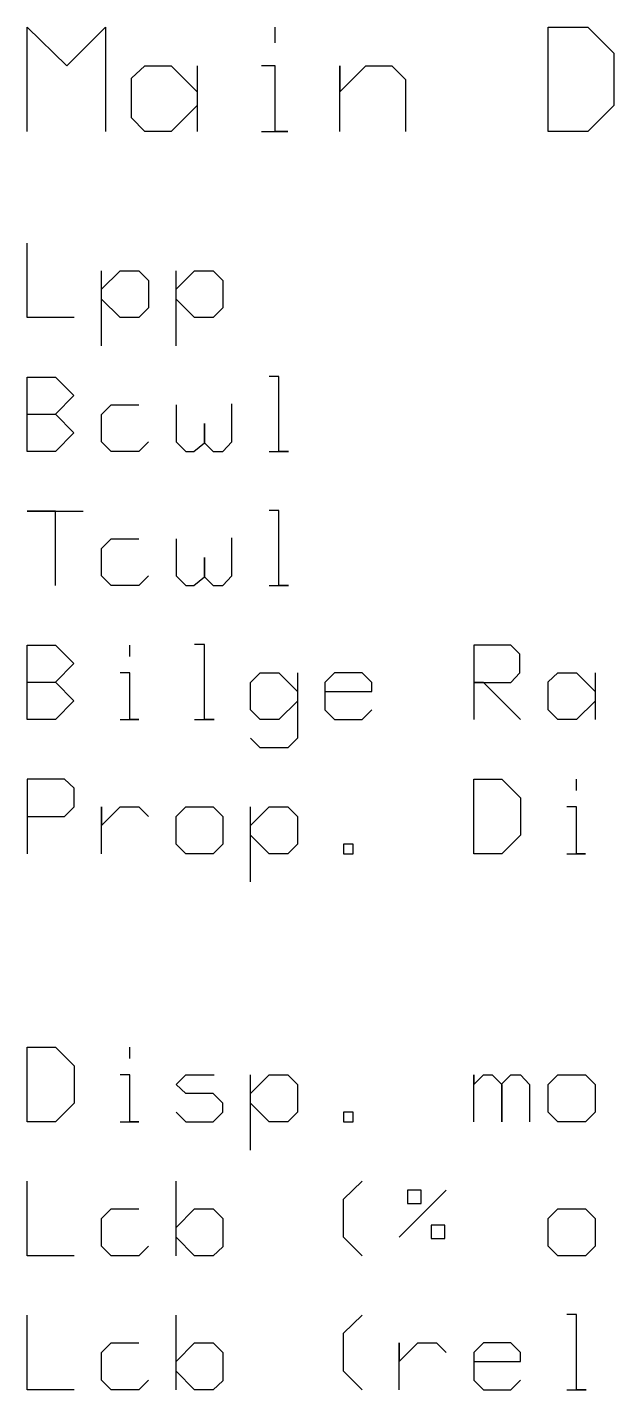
# Model space of a CAD drawing. Header units: millimetres. Extents: x -75152 to 353425, y 12138 to 222005.
# Drawn here: x 331425 to 335366, y 118020 to 127170 of the extents above; entities that cross this region are included whole.
import ezdxf

# ---------------------------------------------------------------- set-up
doc = ezdxf.new("R2010")
doc.units = ezdxf.units.MM
doc.layers.add('11', color=7, linetype='Continuous')

# ---------------------------------------------------------------- blocks, each defined once
blk = doc.blocks.new('A$C3242291E')
at = {"layer": '11', "color": 7, "linetype": 'Continuous'}
for points in [[(153200, 19600), (153200, 19950), (153200, 20300), (153200, 20300), (153466, 20041), (153466, 20041), (153725, 20300), (153725, 20300), (153725, 19950), (153725, 19600)], [(154866, 20195), (154866, 20300)], [(156700, 19600), (156700, 19950), (156700, 20300), (156700, 20300), (156966, 20300), (156966, 20300), (157141, 20125), (157141, 20125), (157141, 19775), (157141, 19775), (156966, 19600), (156966, 19600), (156700, 19600), (156700, 19600), (156700, 19950), (156700, 20300)], [(154341, 20041), (154341, 19775), (154341, 19775), (154166, 19600), (154166, 19600), (153991, 19600), (153991, 19600), (153900, 19691), (153900, 19691), (153900, 19957), (153900, 19957), (153991, 20041), (153991, 20041), (154166, 20041), (154166, 20041), (154341, 19866), (154341, 19866), (154341, 19600)], [(154775, 19600), (154950, 19600), (154950, 19600), (154866, 19600), (154866, 19600), (154866, 20041), (154866, 20041), (154775, 20041)], [(155300, 19600), (155300, 20041), (155300, 20041), (155300, 19866), (155300, 19866), (155475, 20041), (155475, 20041), (155650, 20041), (155650, 20041), (155741, 19950), (155741, 19950), (155741, 19600)], [(153515, 18350), (153200, 18350), (153200, 18350), (153200, 18600), (153200, 18850)], [(153700, 18160), (153700, 18540), (153700, 18540), (153825, 18665), (153825, 18665), (153950, 18665), (153950, 18665), (154015, 18600), (154015, 18600), (154015, 18415), (154015, 18415), (153950, 18350), (153950, 18350), (153825, 18350), (153825, 18350), (153700, 18475), (153700, 18475), (153700, 18665)], [(154200, 18160), (154200, 18540), (154200, 18540), (154325, 18665), (154325, 18665), (154450, 18665), (154450, 18665), (154515, 18600), (154515, 18600), (154515, 18415), (154515, 18415), (154450, 18350), (154450, 18350), (154325, 18350), (154325, 18350), (154200, 18475), (154200, 18475), (154200, 18665)], [(153200, 17701), (153389, 17701), (153389, 17701), (153514, 17575.5), (153514, 17575.5), (153389, 17450), (153389, 17450), (153200, 17450), (153200, 17450), (153200, 17700), (153200, 17950), (153200, 17950), (153389, 17950), (153389, 17950), (153514, 17827), (153514, 17827), (153389, 17701)], [(154825, 17450), (154955, 17450), (154955, 17450), (154890, 17450), (154890, 17450), (154890, 17702.5), (154890, 17955), (154890, 17955), (154825, 17955)], [(154015, 17515), (153950, 17450), (153950, 17450), (153765, 17450), (153765, 17450), (153700, 17515), (153700, 17515), (153700, 17700), (153700, 17700), (153765, 17765), (153765, 17765), (153950, 17765)], [(154200, 17765), (154200, 17515), (154200, 17515), (154265, 17450), (154265, 17450), (154320, 17450), (154320, 17450), (154390, 17510), (154390, 17510), (154390, 17640), (154390, 17640), (154390, 17510), (154390, 17510), (154450, 17450), (154450, 17450), (154515, 17450), (154515, 17450), (154575, 17515), (154575, 17515), (154575, 17770)], [(153390, 16550), (153390, 16800), (153390, 17050), (153390, 17050), (153200, 17050), (153200, 17050), (153575, 17050)], [(154825, 16550), (154955, 16550), (154955, 16550), (154890, 16550), (154890, 16550), (154890, 16802.5), (154890, 17055), (154890, 17055), (154825, 17055)], [(154015, 16615), (153950, 16550), (153950, 16550), (153765, 16550), (153765, 16550), (153700, 16615), (153700, 16615), (153700, 16800), (153700, 16800), (153765, 16865), (153765, 16865), (153950, 16865)], [(154200, 16865), (154200, 16615), (154200, 16615), (154265, 16550), (154265, 16550), (154320, 16550), (154320, 16550), (154390, 16610), (154390, 16610), (154390, 16740), (154390, 16740), (154390, 16610), (154390, 16610), (154450, 16550), (154450, 16550), (154515, 16550), (154515, 16550), (154575, 16615), (154575, 16615), (154575, 16870)], [(153200, 15901), (153389, 15901), (153389, 15901), (153514, 15775.5), (153514, 15775.5), (153389, 15650), (153389, 15650), (153200, 15650), (153200, 15650), (153200, 15900), (153200, 16150), (153200, 16150), (153389, 16150), (153389, 16150), (153514, 16027), (153514, 16027), (153389, 15901)], [(153890, 16075), (153890, 16150)], [(154325, 15650), (154455, 15650), (154455, 15650), (154390, 15650), (154390, 15650), (154390, 15902.5), (154390, 16155), (154390, 16155), (154325, 16155)], [(156515, 15650), (156265, 15900), (156265, 15900), (156200, 15900), (156200, 15900), (156450, 15900), (156450, 15900), (156510, 15965), (156510, 15965), (156510, 16090), (156510, 16090), (156450, 16150), (156450, 16150), (156200, 16150), (156200, 16150), (156200, 15900), (156200, 15650)], [(153825, 15650), (153950, 15650), (153950, 15650), (153890, 15650), (153890, 15650), (153890, 15965), (153890, 15965), (153825, 15965)], [(155015, 15965), (155015, 15775), (155015, 15775), (154890, 15650), (154890, 15650), (154765, 15650), (154765, 15650), (154700, 15715), (154700, 15715), (154700, 15900), (154700, 15900), (154765, 15965), (154765, 15965), (154890, 15965), (154890, 15965), (155015, 15840), (155015, 15840), (155015, 15525), (155015, 15525), (154950, 15460), (154950, 15460), (154765, 15460), (154765, 15460), (154700, 15525)], [(155200, 15840), (155515, 15840), (155515, 15840), (155515, 15900), (155515, 15900), (155450, 15965), (155450, 15965), (155265, 15965), (155265, 15965), (155200, 15900), (155200, 15900), (155200, 15715), (155200, 15715), (155265, 15650), (155265, 15650), (155450, 15650), (155450, 15650), (155515, 15715)], [(157015, 15965), (157015, 15775), (157015, 15775), (156890, 15650), (156890, 15650), (156765, 15650), (156765, 15650), (156700, 15715), (156700, 15715), (156700, 15905), (156700, 15905), (156765, 15965), (156765, 15965), (156890, 15965), (156890, 15965), (157015, 15840), (157015, 15840), (157015, 15650)], [(153200, 15000), (153450, 15000), (153450, 15000), (153515, 15065), (153515, 15065), (153515, 15190), (153515, 15190), (153450, 15250), (153450, 15250), (153200, 15250), (153200, 15250), (153200, 15000), (153200, 14750)], [(156200, 14750), (156200, 15000), (156200, 15250), (156200, 15250), (156390, 15250), (156390, 15250), (156515, 15125), (156515, 15125), (156515, 14875), (156515, 14875), (156390, 14750), (156390, 14750), (156200, 14750), (156200, 14750), (156200, 15000), (156200, 15250)], [(156890, 15175), (156890, 15250)], [(153700, 14750), (153700, 15065), (153700, 15065), (153700, 14940), (153700, 14940), (153825, 15065), (153825, 15065), (153950, 15065), (153950, 15065), (154015, 15000)], [(154450, 14750), (154265, 14750), (154265, 14750), (154200, 14815), (154200, 14815), (154200, 15000), (154200, 15000), (154265, 15065), (154265, 15065), (154450, 15065), (154450, 15065), (154515, 15000), (154515, 15000), (154515, 14815), (154515, 14815), (154450, 14750), (154450, 14750), (154265, 14750)], [(154700, 14560), (154700, 14940), (154700, 14940), (154825, 15065), (154825, 15065), (154950, 15065), (154950, 15065), (155015, 15000), (155015, 15000), (155015, 14815), (155015, 14815), (154950, 14750), (154950, 14750), (154825, 14750), (154825, 14750), (154700, 14875), (154700, 14875), (154700, 15065)], [(156825, 14750), (156950, 14750), (156950, 14750), (156890, 14750), (156890, 14750), (156890, 15065), (156890, 15065), (156825, 15065)], [(155325, 14750), (155390, 14750), (155390, 14750), (155390, 14815), (155390, 14815), (155325, 14815), (155325, 14815), (155325, 14750), (155325, 14750), (155390, 14750)], [(153200, 12950), (153200, 13200), (153200, 13450), (153200, 13450), (153390, 13450), (153390, 13450), (153515, 13325), (153515, 13325), (153515, 13075), (153515, 13075), (153390, 12950), (153390, 12950), (153200, 12950), (153200, 12950), (153200, 13200), (153200, 13450)], [(153890, 13375), (153890, 13450)], [(153825, 12950), (153950, 12950), (153950, 12950), (153890, 12950), (153890, 12950), (153890, 13265), (153890, 13265), (153825, 13265)], [(154200, 13015), (154265, 12950), (154265, 12950), (154450, 12950), (154450, 12950), (154515, 13015), (154515, 13015), (154515, 13075), (154515, 13075), (154450, 13140), (154450, 13140), (154265, 13140), (154265, 13140), (154200, 13200), (154200, 13200), (154265, 13265), (154265, 13265), (154455, 13265)], [(154700, 12760), (154700, 13140), (154700, 13140), (154825, 13265), (154825, 13265), (154950, 13265), (154950, 13265), (155015, 13200), (155015, 13200), (155015, 13015), (155015, 13015), (154950, 12950), (154950, 12950), (154825, 12950), (154825, 12950), (154700, 13075), (154700, 13075), (154700, 13265)], [(156200, 12950), (156200, 13265), (156200, 13265), (156200, 13200), (156200, 13200), (156265, 13265), (156265, 13265), (156325, 13265), (156325, 13265), (156390, 13200), (156390, 13200), (156390, 12950), (156390, 12950), (156390, 13205), (156390, 13205), (156450, 13265), (156450, 13265), (156515, 13265), (156515, 13265), (156575, 13200), (156575, 13200), (156575, 12950)], [(156950, 12950), (156765, 12950), (156765, 12950), (156700, 13015), (156700, 13015), (156700, 13200), (156700, 13200), (156765, 13265), (156765, 13265), (156950, 13265), (156950, 13265), (157015, 13200), (157015, 13200), (157015, 13015), (157015, 13015), (156950, 12950), (156950, 12950), (156765, 12950)], [(155325, 12950), (155390, 12950), (155390, 12950), (155390, 13015), (155390, 13015), (155325, 13015), (155325, 13015), (155325, 12950), (155325, 12950), (155390, 12950)], [(153515, 12050), (153200, 12050), (153200, 12050), (153200, 12300), (153200, 12550)], [(154200, 12050), (154200, 12240), (154200, 12240), (154325, 12365), (154325, 12365), (154450, 12365), (154450, 12365), (154515, 12300), (154515, 12300), (154515, 12110), (154515, 12110), (154450, 12050), (154450, 12050), (154325, 12050), (154325, 12050), (154200, 12175), (154200, 12175), (154200, 12550)], [(155450, 12050), (155325, 12175), (155325, 12175), (155325, 12430), (155325, 12430), (155450, 12550)], [(155700, 12175), (156015, 12490)], [(155755, 12400), (155846, 12400), (155846, 12400), (155846, 12491), (155846, 12491), (155755, 12491), (155755, 12491), (155755, 12400), (155755, 12400), (155846, 12400)], [(154015, 12115), (153950, 12050), (153950, 12050), (153765, 12050), (153765, 12050), (153700, 12115), (153700, 12115), (153700, 12300), (153700, 12300), (153765, 12365), (153765, 12365), (153950, 12365)], [(156950, 12050), (156765, 12050), (156765, 12050), (156700, 12115), (156700, 12115), (156700, 12300), (156700, 12300), (156765, 12365), (156765, 12365), (156950, 12365), (156950, 12365), (157015, 12300), (157015, 12300), (157015, 12115), (157015, 12115), (156950, 12050), (156950, 12050), (156765, 12050)], [(155915, 12165), (156006, 12165), (156006, 12165), (156006, 12256), (156006, 12256), (155915, 12256), (155915, 12256), (155915, 12165), (155915, 12165), (156006, 12165)], [(153515, 11150), (153200, 11150), (153200, 11150), (153200, 11400), (153200, 11650)], [(154200, 11150), (154200, 11340), (154200, 11340), (154325, 11465), (154325, 11465), (154450, 11465), (154450, 11465), (154515, 11400), (154515, 11400), (154515, 11210), (154515, 11210), (154450, 11150), (154450, 11150), (154325, 11150), (154325, 11150), (154200, 11275), (154200, 11275), (154200, 11650)], [(155450, 11150), (155325, 11275), (155325, 11275), (155325, 11530), (155325, 11530), (155450, 11650)], [(156825, 11150), (156955, 11150), (156955, 11150), (156890, 11150), (156890, 11150), (156890, 11402.5), (156890, 11655), (156890, 11655), (156825, 11655)], [(154015, 11215), (153950, 11150), (153950, 11150), (153765, 11150), (153765, 11150), (153700, 11215), (153700, 11215), (153700, 11400), (153700, 11400), (153765, 11465), (153765, 11465), (153950, 11465)], [(155700, 11150), (155700, 11465), (155700, 11465), (155700, 11340), (155700, 11340), (155825, 11465), (155825, 11465), (155950, 11465), (155950, 11465), (156015, 11400)], [(156200, 11340), (156515, 11340), (156515, 11340), (156515, 11400), (156515, 11400), (156450, 11465), (156450, 11465), (156265, 11465), (156265, 11465), (156200, 11400), (156200, 11400), (156200, 11215), (156200, 11215), (156265, 11150), (156265, 11150), (156450, 11150), (156450, 11150), (156515, 11215)]]:
    blk.add_lwpolyline(points, dxfattribs=at)

msp = doc.modelspace()

# ---------------------------------------------------------------- block references
msp.add_blockref('A$C3242291E', (178224.7174, 106869.6139))

doc.saveas('drawing.dxf')
